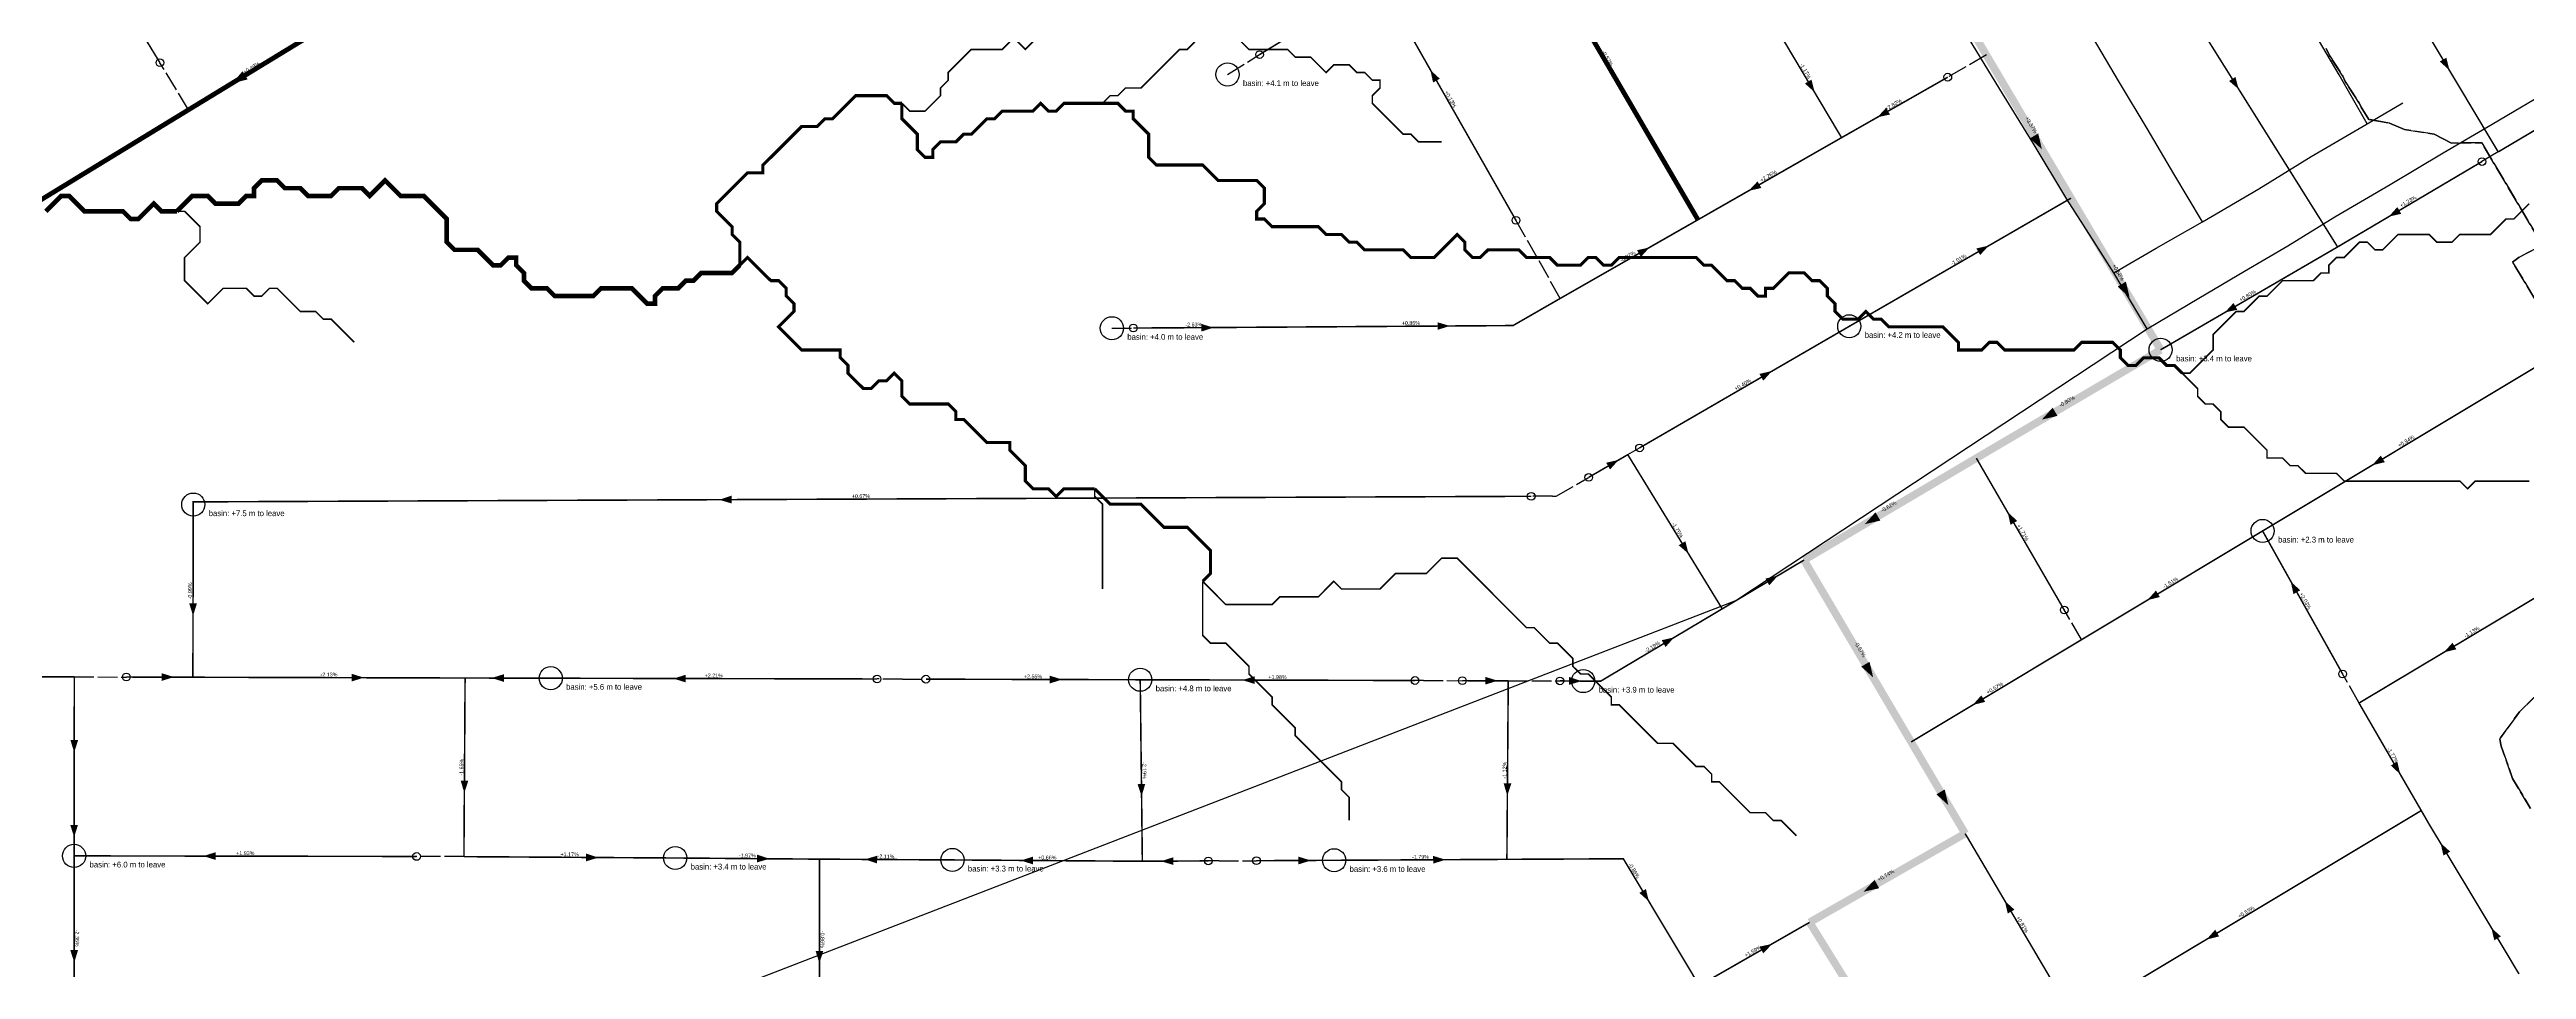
# Model space of a CAD drawing. Header units: metres. Extents: x 442821 to 452274, y 2561971 to 2571293.
# Drawn here: x 444265 to 445550, y 2565735 to 2566212 of the extents above; entities that cross this region are included whole.
import ezdxf
from ezdxf.enums import TextEntityAlignment as Align

# ---------------------------------------------------------------- set-up
doc = ezdxf.new("R2010")
doc.units = ezdxf.units.M
doc.header["$LTSCALE"] = 8
doc.linetypes.add('DASHDOT', pattern=[3.556, 2.54, -0.508, 0, -0.508])
doc.linetypes.add('DASHED', pattern=[1.524, 1.27, -0.254])
for name, color, linetype in [('A_ARROWS', 7, 'Continuous'), ('A_BASINS', 1, 'Continuous'), ('A_BRANCH', 7, 'Continuous'), ('A_BUILT_2006', 252, 'Continuous'), ('A_CATCHMENTS', 7, 'Continuous'), ('A_GRADIENT', 8, 'Continuous'), ('A_HEAD_GAP', 8, 'Continuous'), ('A_HEADS', 8, 'Continuous'), ('A_LATERAL', 7, 'Continuous'), ('A_STREAMS', 5, 'Continuous'), ('A_SUBMAIN', 7, 'Continuous')]:
    doc.layers.add(name, color=color, linetype=linetype)

msp = doc.modelspace()

# ---------------------------------------------------------------- linework, layer by layer
at = {"layer": 'A_ARROWS', "color": 1}
for points in [[(444359.7, 2566194.4), (444365.2, 2566200.7), (444367.8, 2566196.4)], [(444981.3, 2566201.3), (444986.2, 2566196.8), (444982.7, 2566194.8)], [(445400.6, 2566191.3), (445395.6, 2566195.6), (445398.9, 2566197.7)], [(445180.6, 2566189.8), (445175.6, 2566194.3), (445179, 2566196.3)], [(445213.2, 2566176.8), (445217.7, 2566181.7), (445219.7, 2566178.2)], [(445298.5, 2566160.2), (445292.3, 2566165.8), (445296.6, 2566168.4)], [(445146.4, 2566138.6), (445151, 2566143.5), (445153, 2566140.1)], [(445478.4, 2566125.2), (445482.9, 2566130.2), (445484.9, 2566126.7)], [(445095, 2566109.2), (445090.5, 2566104.3), (445088.5, 2566107.8)], [(445271, 2566110.2), (445266.5, 2566105.3), (445264.5, 2566108.7)], [(445344, 2566083.3), (445337.8, 2566088.9), (445342.1, 2566091.5)], [(444868.8, 2566067.6), (444862.5, 2566065.6), (444862.4, 2566069.6)], [(444991.5, 2566068.5), (444985.1, 2566066.5), (444985, 2566070.4)], [(445393.4, 2566075.5), (445397.9, 2566080.4), (445399.9, 2566076.9)], [(445158.5, 2566045.1), (445154, 2566040.1), (445152, 2566043.6)], [(445298.5, 2566019.9), (445304.1, 2566026.1), (445306.6, 2566021.8)], [(445079, 2565999), (445074.5, 2565994), (445072.5, 2565997.5)], [(445469.8, 2565996.2), (445474.3, 2566001.2), (445476.4, 2565997.8)], [(444612.4, 2565978.3), (444618.8, 2565980.4), (444618.8, 2565976.4)], [(445206.6, 2565965.6), (445212.2, 2565971.8), (445214.7, 2565967.5)], [(445280.8, 2565971.9), (445285.7, 2565967.3), (445282.2, 2565965.3)], [(445115.2, 2565950.3), (445110.1, 2565954.7), (445113.6, 2565956.8)], [(445161.6, 2565938.9), (445157.1, 2565933.9), (445155.1, 2565937.4)], [(445353.2, 2565926.2), (445357.7, 2565931.2), (445359.7, 2565927.8)], [(445427.6, 2565935.9), (445432.5, 2565931.3), (445429, 2565929.3)], [(444339.5, 2565918.1), (444337.5, 2565924.5), (444341.5, 2565924.5)], [(445107.8, 2565906.9), (445103.3, 2565901.9), (445101.3, 2565905.4)], [(445507, 2565899.1), (445511.5, 2565904.1), (445513.5, 2565900.7)], [(444329.6, 2565886.3), (444323.2, 2565884.3), (444323.2, 2565888.3)], [(445211, 2565886.1), (445204.8, 2565891.7), (445209.1, 2565894.2)], [(444428.1, 2565886), (444421.7, 2565884), (444421.7, 2565888)], [(444494.4, 2565885.8), (444500.8, 2565887.8), (444500.7, 2565883.8)], [(444588.7, 2565885.5), (444595.1, 2565887.5), (444595.1, 2565883.5)], [(444790.3, 2565885), (444783.9, 2565883), (444783.9, 2565887)], [(444883.8, 2565884.7), (444890.2, 2565886.7), (444890.2, 2565882.7)], [(445016.2, 2565884.4), (445009.8, 2565882.4), (445009.8, 2565886.4)], [(445059.7, 2565884.2), (445053.3, 2565882.3), (445053.3, 2565886.3)], [(445262.6, 2565871.8), (445267.1, 2565876.8), (445269.1, 2565873.4)], [(444277.8, 2565847.2), (444275.9, 2565853.6), (444279.9, 2565853.6)], [(445484.4, 2565835.8), (445479.5, 2565840.4), (445482.9, 2565842.4)], [(444480.2, 2565826.2), (444478.3, 2565832.6), (444482.3, 2565832.6)], [(444831.5, 2565824.4), (444829.4, 2565830.7), (444833.4, 2565830.8)], [(445021.2, 2565824.7), (445019.3, 2565831.2), (445023.3, 2565831.1)], [(445250, 2565819.8), (445243.8, 2565825.4), (445248.1, 2565828)], [(444277.8, 2565803.2), (444275.8, 2565809.6), (444279.8, 2565809.6)], [(445505.3, 2565800.2), (445510.3, 2565795.7), (445506.8, 2565793.7)], [(444344.8, 2565793.4), (444351.2, 2565795.4), (444351.2, 2565791.4)], [(444549.8, 2565792.6), (444543.4, 2565790.7), (444543.4, 2565794.7)], [(444638.5, 2565792), (444632, 2565790.1), (444632.1, 2565794.1)], [(444688, 2565791.7), (444694.4, 2565793.6), (444694.3, 2565789.6)], [(444768.8, 2565791.1), (444775.2, 2565793.1), (444775.2, 2565789.1)], [(444841.6, 2565790.7), (444848, 2565792.8), (444848, 2565788.8)], [(444919.3, 2565791.1), (444912.9, 2565789.1), (444912.9, 2565793.1)], [(444989.2, 2565791.5), (444982.8, 2565789.5), (444982.7, 2565793.5)], [(445094.7, 2565769.8), (445089.7, 2565774.3), (445093.1, 2565776.3)], [(445206, 2565774.9), (445211.7, 2565781.1), (445214.1, 2565776.7)], [(445279.3, 2565770.1), (445284.3, 2565765.6), (445280.8, 2565763.6)], [(445158.6, 2565747.8), (445154, 2565742.9), (445152, 2565746.4)], [(445383.9, 2565750.1), (445388.4, 2565755.2), (445390.4, 2565751.7)], [(445531.6, 2565756.2), (445536.6, 2565751.7), (445533.2, 2565749.7)], [(444277.9, 2565738.2), (444275.8, 2565744.6), (444279.8, 2565744.6)], [(444664.4, 2565737.8), (444662.4, 2565744.2), (444666.4, 2565744.2)]]:
    msp.add_solid(points, dxfattribs=at)
at = {"layer": 'A_ARROWS', "color": 3}
msp.add_solid([(445509.9, 2566201.2), (445504.9, 2566205.7), (445508.3, 2566207.7)], dxfattribs=at)
at = {"layer": 'A_BASINS', "color": 1}
for centre in [(444876.1, 2566199), (444816.1, 2566067.3), (445198.6, 2566068.3), (445360.1, 2566056.1), (444339.6, 2565975.8), (445413, 2565962.1), (444525, 2565885.7), (444830.8, 2565884.9), (445060.6, 2565884.2), (444277.8, 2565793.5), (444589.6, 2565792.4), (444733.4, 2565791.4), (444931.4, 2565791.2)]:
    msp.add_circle(centre, 6, dxfattribs=at)
at = {"layer": 'A_BRANCH', "color": 1, "linetype": 'DASHED', "const_width": 0.8}
for points in [[(445025.7, 2566123.3), (444955.1, 2566247.5)], [(444322.3, 2566205.1), (444296.7, 2566247)], [(445089.8, 2566005.2), (445198.6, 2566068.3)], [(444304.9, 2565886.3), (444339.4, 2565886.2)]]:
    msp.add_lwpolyline(points, dxfattribs=at)
at = {"layer": 'A_BRANCH', "color": 1, "const_width": 0.8}
for points in [[(445249.7, 2566197.6), (445194.6, 2566166.2)], [(445526.8, 2566153.8), (445451.9, 2566109.5)], [(445563.7, 2566052.6), (445413, 2565962.1)], [(445310.1, 2565921.1), (445264.5, 2565999.9)], [(445033.6, 2565980.1), (444339.6, 2565977.2), (444339.6, 2565975.8)], [(445454.5, 2565887.9), (445413, 2565962.1)], [(444694.3, 2565885.3), (444525, 2565885.7)], [(444973.3, 2565884.5), (444830.8, 2565884.9)], [(445048.5, 2565884.3), (445060.6, 2565884.2)], [(444455.4, 2565793.2), (444277.8, 2565793.5)], [(444891.1, 2565791), (444931.4, 2565791.2)]]:
    msp.add_lwpolyline(points, dxfattribs=at)
at = {"layer": 'A_BUILT_2006', "color": 252}
for points in [[(445276.7, 2566191.4), (445256.6, 2566224.3)], [(445338.8, 2566194.9), (445322.5, 2566222.3)], [(445452.7, 2566198.8), (445435.7, 2566227.6)], [(445467.3, 2566173.4), (445452.7, 2566198.8)], [(445293.9, 2566163.4), (445276.7, 2566191.4)], [(445353.1, 2566170.9), (445338.8, 2566194.9)], [(445467.3, 2566173.4), (445485.7, 2566184.2)], [(445532, 2566173.2), (445565.4, 2566192.9)], [(445367, 2566147.4), (445353.1, 2566170.9)], [(445438.2, 2566156.4), (445467.3, 2566173.4)], [(445506.6, 2566158.3), (445532, 2566173.2)], [(445311.5, 2566134.3), (445293.9, 2566163.4)], [(445479.1, 2566141.9), (445506.6, 2566158.3)], [(445381.8, 2566122.6), (445367, 2566147.4)], [(445411.1, 2566139.7), (445438.2, 2566156.4)], [(445324.4, 2566114.1), (445311.5, 2566134.3)], [(445381.8, 2566122.6), (445411.1, 2566139.7)], [(445450.5, 2566125.1), (445479.1, 2566141.9)], [(445357.8, 2566108.9), (445381.8, 2566122.6)], [(445426.1, 2566110.1), (445450.5, 2566125.1)], [(445335.9, 2566096), (445324.4, 2566114.1)], [(445335.9, 2566096), (445357.8, 2566108.9)], [(445403.6, 2566096.9), (445426.1, 2566110.1)], [(445353.1, 2566067), (445335.9, 2566096)], [(445380, 2566082.9), (445403.6, 2566096.9)], [(445353.1, 2566067), (445380, 2566082.9)], [(444422.4, 2563343.7), (444425.8, 2563359.7), (444354.3, 2563402.3), (444079.1, 2562950.6), (443944.5, 2563054.6), (443895.5, 2563534.9), (443894.2, 2564981.6), (443353.4, 2565026.3), (443356.8, 2565236.3), (445139.7, 2565926.1), (445353.1, 2566067)]]:
    msp.add_lwpolyline(points, dxfattribs=at)
at = {"layer": 'A_CATCHMENTS', "color": 1, "linetype": 'DASHED'}
for points in [[(445446, 2566212.4), (445447.7, 2566208.8), (445454.7, 2566198.1), (445455.9, 2566195.4), (445463.3, 2566183.9), (445464.1, 2566182), (445468.1, 2566175.7), (445478.8, 2566173.7), (445486.6, 2566170.4), (445502, 2566168.1), (445511, 2566163.4), (445526.7, 2566163.5), (445558, 2566110.7)], [(445556.4, 2566109.6), (445546.1, 2566104.1), (445542.7, 2566101.6), (445574.2, 2566049.1)], [(445557.5, 2565879.3), (445546.2, 2565868.2), (445536.4, 2565854.7), (445536.1, 2565854.1), (445536.8, 2565850.4), (445542.7, 2565833.6), (445552, 2565818)]]:
    msp.add_lwpolyline(points, dxfattribs=at)
at = {"layer": 'A_CATCHMENTS', "color": 3, "linetype": 'DASHED'}
for points in [[(445558, 2566110.7), (445526.7, 2566163.5), (445511, 2566163.4), (445502, 2566168.1), (445486.6, 2566170.4), (445478.8, 2566173.7), (445468.1, 2566175.7), (445464.1, 2566182), (445463.3, 2566183.9), (445455.9, 2566195.4), (445454.7, 2566198.1), (445447.7, 2566208.8), (445446, 2566212.4)], [(445574.2, 2566049.1), (445542.7, 2566101.6), (445546.1, 2566104.1), (445556.4, 2566109.6)], [(445552, 2565818), (445542.7, 2565833.6), (445542.7, 2565833.6), (445536.8, 2565850.4), (445536.1, 2565854.1), (445536.4, 2565854.7), (445546.2, 2565868.2), (445557.5, 2565879.3)]]:
    msp.add_lwpolyline(points, dxfattribs=at)
at = {"layer": 'A_HEAD_GAP', "color": 8, "linetype": 'DASHED'}
for points in [[(444337.2, 2566180.7), (444322.3, 2566205.1)], [(444876.1, 2566199), (444892.7, 2566209.3)], [(445269.7, 2566209.1), (445249.7, 2566197.6)], [(445535.2, 2566158.8), (445526.8, 2566153.8)], [(445048.7, 2566082.8), (445025.7, 2566123.3)], [(444816.1, 2566067.3), (444827.2, 2566067.4)], [(445083.7, 2566001.7), (445089.8, 2566005.2)], [(445044.7, 2565980.1), (445033.6, 2565980.1)], [(445044.7, 2565980.1), (445046.5, 2565980.1), (445063.4, 2565989.9)], [(445319.1, 2565905.7), (445310.1, 2565921.1)], [(444277.9, 2565886.4), (444304.9, 2565886.3)], [(444707.5, 2565885.2), (444694.3, 2565885.3)], [(444707.5, 2565885.2), (444719.6, 2565885.2)], [(444977.7, 2565884.5), (444973.3, 2565884.5)], [(444977.7, 2565884.5), (444997.9, 2565884.4)], [(445021.7, 2565884.3), (445048.5, 2565884.3)], [(445463, 2565872.8), (445454.5, 2565887.9)], [(444480, 2565793.1), (444455.4, 2565793.2)], [(444871.7, 2565790.9), (444866.1, 2565790.9)], [(444871.7, 2565790.9), (444891.1, 2565791)]]:
    msp.add_lwpolyline(points, dxfattribs=at)
at = {"layer": 'A_HEADS', "color": 1}
for centre in [(444892.7, 2566209.3), (444322.3, 2566205.1), (445249.7, 2566197.6), (445526.8, 2566153.8), (445025.7, 2566123.3), (444827.2, 2566067.4), (445089.8, 2566005.2), (445063.4, 2565989.9), (445033.6, 2565980.1), (445310.1, 2565921.1), (444304.9, 2565886.3), (445454.5, 2565887.9), (444694.3, 2565885.3), (444719.6, 2565885.2), (444973.3, 2565884.5), (444997.9, 2565884.4), (445048.5, 2565884.3), (444455.4, 2565793.2), (444866.1, 2565790.9), (444891.1, 2565791)]:
    msp.add_circle(centre, 2, dxfattribs=at)
at = {"layer": 'A_LATERAL', "color": 1, "const_width": 0.8}
for points in [[(445318.5, 2566322.4), (445451.9, 2566109.5)], [(445194.6, 2566166.2), (445120.1, 2566123.6)], [(445451.9, 2566109.5), (445360.1, 2566056.1)], [(444890, 2566067.8), (445024.2, 2566068.7), (445048.7, 2566082.8)], [(445063.4, 2565989.9), (445083.7, 2566001.7)], [(445319.1, 2565905.7), (445230.7, 2565852.6)], [(444719.6, 2565885.2), (444830.8, 2565884.9)], [(444997.9, 2565884.4), (445021.7, 2565884.3)], [(444277.8, 2565827.7), (444277.8, 2565793.5)], [(445495.3, 2565817), (445315.3, 2565709)], [(445525.5, 2565766.5), (445499.1, 2565810.4), (445495.3, 2565817)], [(445315.3, 2565709), (445258.7, 2565805.1)], [(444480, 2565793.1), (444589.6, 2565792.4)], [(444831.9, 2565790.7), (444733.4, 2565791.4)], [(444866.1, 2565790.9), (444831.9, 2565790.7)], [(445120.8, 2565726.2), (445178, 2565759)]]:
    msp.add_lwpolyline(points, dxfattribs=at)
at = {"layer": 'A_LATERAL', "color": 3, "const_width": 0.8}
msp.add_lwpolyline([(445466.8, 2566273.3), (445535.2, 2566158.8)], dxfattribs=at)
at = {"layer": 'A_LATERAL', "color": 1, "linetype": 'DASHDOT', "const_width": 0.8}
for points in [[(444892.7, 2566209.3), (444955.1, 2566247.5)], [(445154.3, 2566233.9), (445194.6, 2566166.2)], [(445198.6, 2566068.3), (445313.6, 2566134.8)], [(445048.7, 2566082.8), (445120.1, 2566123.6)], [(444827.2, 2566067.4), (444890, 2566067.8)], [(445083.7, 2566001.7), (445132.7, 2565921.7)], [(444339.6, 2565975.8), (444339.4, 2565886.2)], [(445413, 2565962.1), (445319.1, 2565905.7)], [(445132.7, 2565921.7), (445175.1, 2565947)], [(445581.6, 2565943.7), (445463, 2565872.8)], [(445060.6, 2565884.2), (445069.7, 2565884.2), (445132.7, 2565921.7)], [(444189.8, 2565886.4), (444277.9, 2565886.4)], [(444277.9, 2565886.4), (444277.8, 2565827.7)], [(444339.4, 2565886.2), (444480.6, 2565885.8)], [(444480.6, 2565885.8), (444480, 2565793.1)], [(444525, 2565885.7), (444480.6, 2565885.8)], [(444830.8, 2565884.9), (444831.9, 2565790.7)], [(445021.7, 2565884.3), (445021, 2565791.7)], [(445463, 2565872.8), (445495.3, 2565817)], [(444277.8, 2565793.5), (444277.9, 2565708.1)], [(444589.6, 2565792.4), (444664.4, 2565791.8)], [(444733.4, 2565791.4), (444664.4, 2565791.8)], [(444664.4, 2565791.8), (444664.4, 2565708.5)], [(444931.4, 2565791.2), (445021, 2565791.7)], [(445021, 2565791.7), (445081.4, 2565792), (445120.8, 2565726.2)], [(445546, 2565732.2), (445525.5, 2565766.5)]]:
    msp.add_lwpolyline(points, dxfattribs=at)
at = {"layer": 'A_LATERAL', "color": 3, "linetype": 'DASHDOT', "const_width": 0.8}
msp.add_lwpolyline([(445535.2, 2566158.8), (445612.3, 2566204.5)], dxfattribs=at)
at = {"layer": 'A_STREAMS', "color": 5}
for points, const_width in [([(444763.2, 2566216), (444759.2, 2566212), (444755.2, 2566212), (444751.2, 2566212), (444747.2, 2566212), (444743.2, 2566212), (444739.2, 2566208), (444735.2, 2566204), (444731.2, 2566200), (444731.2, 2566196), (444727.2, 2566192), (444727.2, 2566188), (444723.2, 2566184), (444719.2, 2566180), (444715.2, 2566180), (444711.2, 2566180), (444707.2, 2566184)], 0.8), ([(444775.2, 2566216), (444771.2, 2566212), (444767.2, 2566216)], 0.8), ([(444859.2, 2566216), (444855.2, 2566212), (444851.2, 2566212), (444847.2, 2566208), (444843.2, 2566204), (444839.2, 2566200), (444835.2, 2566196), (444831.2, 2566192), (444827.2, 2566192), (444823.2, 2566192), (444819.2, 2566188), (444815.2, 2566188), (444811.2, 2566184)], 0.8), ([(444987.2, 2566164), (444983.2, 2566164), (444979.2, 2566164), (444975.2, 2566164), (444971.2, 2566168), (444967.2, 2566168), (444963.2, 2566172), (444959.2, 2566176), (444955.2, 2566180), (444951.2, 2566184), (444951.2, 2566188), (444955.2, 2566192), (444955.2, 2566196), (444951.2, 2566196), (444947.2, 2566200), (444943.2, 2566200), (444939.2, 2566204), (444935.2, 2566204), (444931.2, 2566204), (444927.2, 2566200), (444923.2, 2566204), (444919.2, 2566208), (444915.2, 2566208), (444911.2, 2566208), (444907.2, 2566212), (444903.2, 2566212), (444899.2, 2566212), (444895.2, 2566212), (444891.2, 2566212), (444887.2, 2566212), (444883.2, 2566216)], 0.8), ([(444707.2, 2566184), (444703.2, 2566184), (444699.2, 2566188), (444695.2, 2566188), (444691.2, 2566188), (444687.2, 2566188), (444683.2, 2566188), (444679.2, 2566184), (444675.2, 2566180), (444671.2, 2566176), (444667.2, 2566176), (444663.2, 2566172), (444659.2, 2566172), (444655.2, 2566172), (444651.2, 2566168), (444647.2, 2566164), (444643.2, 2566160), (444639.2, 2566156), (444635.1, 2566152), (444635.1, 2566148), (444631.1, 2566148), (444627.1, 2566148), (444623.1, 2566144), (444619.1, 2566140), (444615.1, 2566136), (444611.1, 2566132), (444611.1, 2566128), (444615.1, 2566124), (444619.1, 2566120), (444619.1, 2566116), (444623.1, 2566112), (444623.1, 2566108), (444623.1, 2566104), (444623.1, 2566100)], 1.6), ([(444811.2, 2566184), (444807.2, 2566184), (444803.2, 2566184), (444799.2, 2566184), (444795.2, 2566184), (444791.2, 2566184), (444787.2, 2566180), (444783.2, 2566180), (444779.2, 2566184), (444775.2, 2566180), (444771.2, 2566180), (444767.2, 2566180), (444763.2, 2566180), (444759.2, 2566180), (444755.2, 2566176), (444751.2, 2566176), (444747.2, 2566172), (444743.2, 2566168), (444739.2, 2566168), (444735.2, 2566164), (444731.2, 2566164), (444727.2, 2566164), (444723.2, 2566160), (444723.2, 2566156), (444719.2, 2566156), (444715.2, 2566160), (444715.2, 2566164), (444715.2, 2566168), (444711.2, 2566172), (444707.2, 2566176), (444707.2, 2566180), (444707.2, 2566184)], 1.6), ([(445371.3, 2566044), (445367.3, 2566048), (445363.2, 2566048), (445359.2, 2566052), (445355.2, 2566052), (445351.2, 2566052), (445347.2, 2566048), (445343.2, 2566048), (445339.2, 2566052), (445339.2, 2566056), (445335.2, 2566060), (445331.2, 2566060), (445327.2, 2566060), (445323.2, 2566060), (445319.2, 2566060), (445315.2, 2566056), (445311.2, 2566056), (445307.2, 2566056), (445303.2, 2566056), (445299.2, 2566056), (445295.2, 2566056), (445291.2, 2566056), (445287.2, 2566056), (445283.2, 2566056), (445279.2, 2566056), (445275.2, 2566060), (445271.2, 2566060), (445267.2, 2566056), (445263.2, 2566056), (445259.2, 2566056), (445255.2, 2566056), (445255.2, 2566060), (445251.2, 2566064), (445247.2, 2566068), (445243.2, 2566068), (445239.2, 2566068), (445235.2, 2566068), (445231.2, 2566068), (445227.2, 2566068), (445223.2, 2566068), (445219.2, 2566068), (445215.2, 2566072), (445211.2, 2566072), (445207.2, 2566076), (445203.2, 2566072), (445199.2, 2566072), (445195.2, 2566072), (445191.2, 2566076), (445191.2, 2566080), (445187.2, 2566084), (445187.2, 2566088), (445183.2, 2566092), (445179.2, 2566092), (445175.2, 2566096), (445171.2, 2566096), (445167.2, 2566096), (445163.2, 2566092), (445159.2, 2566088), (445155.2, 2566088), (445155.2, 2566084), (445151.2, 2566084), (445147.2, 2566088), (445143.2, 2566088), (445139.2, 2566092), (445135.2, 2566092), (445131.2, 2566096), (445127.2, 2566100), (445123.2, 2566100), (445119.2, 2566104), (445115.2, 2566104), (445111.2, 2566104), (445107.2, 2566104), (445103.2, 2566104), (445099.2, 2566104), (445095.2, 2566104), (445091.2, 2566104), (445087.2, 2566104), (445083.2, 2566104), (445079.2, 2566104), (445075.2, 2566100), (445071.2, 2566100), (445067.2, 2566104), (445063.2, 2566104), (445059.2, 2566100), (445055.2, 2566100), (445051.2, 2566100), (445047.2, 2566100), (445043.2, 2566104), (445039.2, 2566104), (445035.2, 2566104), (445031.2, 2566104), (445027.2, 2566108), (445023.2, 2566108), (445019.2, 2566108), (445015.2, 2566108), (445011.2, 2566108), (445007.2, 2566104), (445003.2, 2566104), (444999.2, 2566108), (444999.2, 2566112), (444995.2, 2566116), (444991.2, 2566112), (444987.2, 2566108), (444983.2, 2566104), (444979.2, 2566104), (444975.2, 2566104), (444971.2, 2566104), (444967.2, 2566108), (444963.2, 2566108), (444959.2, 2566108), (444955.2, 2566108), (444951.2, 2566108), (444947.2, 2566108), (444943.2, 2566112), (444939.2, 2566112), (444935.2, 2566116), (444931.2, 2566116), (444927.2, 2566116), (444923.2, 2566120), (444919.2, 2566120), (444915.2, 2566120), (444911.2, 2566120), (444907.2, 2566120), (444903.2, 2566120), (444899.2, 2566120), (444895.2, 2566124), (444891.2, 2566124), (444891.2, 2566128), (444895.2, 2566132), (444895.2, 2566136), (444895.2, 2566140), (444891.2, 2566144), (444887.2, 2566144), (444883.2, 2566144), (444879.2, 2566144), (444875.2, 2566144), (444871.2, 2566144), (444867.2, 2566148), (444863.2, 2566152), (444859.2, 2566152), (444855.2, 2566152), (444851.2, 2566152), (444847.2, 2566152), (444843.2, 2566152), (444839.2, 2566152), (444835.2, 2566156), (444835.2, 2566160), (444835.2, 2566164), (444835.2, 2566168), (444831.2, 2566172), (444827.2, 2566176), (444827.2, 2566180), (444823.2, 2566180), (444819.2, 2566184), (444815.2, 2566184), (444811.2, 2566184)], 1.6), ([(444623.1, 2566100), (444619.1, 2566096), (444615.1, 2566096), (444611.1, 2566096), (444607.1, 2566096), (444603.1, 2566096), (444599.1, 2566092), (444595.1, 2566092), (444591.1, 2566088), (444587.1, 2566088), (444583.1, 2566088), (444579.1, 2566084), (444579.1, 2566080), (444575.1, 2566080), (444571.1, 2566084), (444567.1, 2566088), (444563.1, 2566088), (444559.1, 2566088), (444555.1, 2566088), (444551.1, 2566088), (444547.1, 2566084), (444543.1, 2566084), (444539.1, 2566084), (444535.1, 2566084), (444531.1, 2566084), (444527.1, 2566084), (444523.1, 2566088), (444519.1, 2566088), (444515.1, 2566088), (444511.1, 2566092), (444511.1, 2566096), (444507.1, 2566100), (444507.1, 2566104), (444503.1, 2566104), (444499.1, 2566100), (444495.1, 2566100), (444491.1, 2566104), (444487.1, 2566108), (444483.1, 2566108), (444479.1, 2566108), (444475.1, 2566108), (444471.1, 2566112), (444471.1, 2566116), (444471.1, 2566120), (444471.1, 2566124), (444467.1, 2566128), (444463.1, 2566132), (444459.1, 2566136), (444455.1, 2566136), (444451.1, 2566136), (444447.1, 2566136), (444443.1, 2566140), (444439.1, 2566144), (444435.1, 2566140), (444431.1, 2566136), (444427.1, 2566140), (444423.1, 2566140), (444419.1, 2566140), (444415.1, 2566140), (444411.1, 2566136), (444407.1, 2566136), (444403.1, 2566136), (444399.1, 2566136), (444395.1, 2566140), (444391.1, 2566140), (444387.1, 2566140), (444383.1, 2566144), (444379.1, 2566144), (444375.1, 2566144), (444371.1, 2566140), (444371.1, 2566136), (444367.1, 2566136), (444363.1, 2566132), (444359.1, 2566132), (444355.1, 2566132), (444351.1, 2566132), (444347.1, 2566136), (444343.1, 2566136), (444339.1, 2566136), (444335.1, 2566132), (444331.1, 2566128)], 2.4), ([(444331.1, 2566128), (444327.1, 2566128), (444323.1, 2566128), (444319.1, 2566132), (444315.1, 2566128), (444311.1, 2566124), (444307.1, 2566124), (444303.1, 2566128), (444299.1, 2566128), (444295.1, 2566128), (444291.1, 2566128), (444287.1, 2566128), (444283.1, 2566128), (444279.1, 2566132), (444275.1, 2566136), (444271.1, 2566136), (444267.1, 2566132), (444263.1, 2566128)], 2.4), ([(445551.3, 2566132), (445547.3, 2566128), (445543.3, 2566124), (445539.3, 2566124), (445535.3, 2566120), (445531.3, 2566116), (445527.3, 2566116), (445523.3, 2566116), (445519.3, 2566116), (445515.3, 2566116), (445511.3, 2566112), (445507.3, 2566112), (445503.3, 2566112), (445499.3, 2566116), (445495.3, 2566116), (445491.3, 2566116), (445487.3, 2566116), (445483.3, 2566116), (445479.3, 2566112), (445475.3, 2566108), (445471.3, 2566108), (445467.3, 2566112), (445463.3, 2566112), (445459.3, 2566108), (445455.3, 2566104), (445451.3, 2566104), (445447.3, 2566100), (445447.3, 2566096), (445443.3, 2566096), (445439.3, 2566092), (445435.3, 2566092), (445431.3, 2566092), (445427.3, 2566092), (445423.3, 2566092), (445419.3, 2566088), (445415.3, 2566084), (445411.3, 2566084), (445407.3, 2566080), (445403.3, 2566076), (445399.3, 2566076), (445395.3, 2566072), (445391.3, 2566068), (445387.3, 2566064), (445387.3, 2566060), (445387.3, 2566056), (445383.3, 2566052), (445379.3, 2566048), (445375.3, 2566044), (445371.3, 2566044)], 0.8), ([(444423.1, 2566060), (444419.1, 2566064), (444415.1, 2566068), (444411.1, 2566072), (444407.1, 2566072), (444403.1, 2566076), (444399.1, 2566076), (444395.1, 2566076), (444391.1, 2566080), (444387.1, 2566084), (444383.1, 2566088), (444379.1, 2566088), (444375.1, 2566084), (444371.1, 2566084), (444367.1, 2566088), (444363.1, 2566088), (444359.1, 2566088), (444355.1, 2566088), (444351.1, 2566084), (444347.1, 2566080), (444343.1, 2566084), (444339.1, 2566088), (444335.1, 2566092), (444335.1, 2566096), (444335.1, 2566100), (444335.1, 2566104), (444339.1, 2566108), (444343.1, 2566112), (444343.1, 2566116), (444343.1, 2566120), (444339.1, 2566124), (444335.1, 2566128), (444331.1, 2566128)], 0.8), ([(444807.2, 2565984), (444803.2, 2565984), (444799.2, 2565984), (444795.2, 2565984), (444791.2, 2565984), (444787.2, 2565980), (444783.2, 2565984), (444779.2, 2565984), (444775.2, 2565984), (444771.2, 2565988), (444771.2, 2565992), (444771.2, 2565996), (444767.2, 2566000), (444763.2, 2566004), (444763.2, 2566008), (444759.2, 2566008), (444755.2, 2566008), (444751.2, 2566008), (444747.2, 2566012), (444743.2, 2566016), (444739.2, 2566020), (444735.2, 2566020), (444735.2, 2566024), (444731.2, 2566028), (444727.2, 2566028), (444723.2, 2566028), (444719.2, 2566028), (444715.2, 2566028), (444711.2, 2566028), (444707.2, 2566032), (444707.2, 2566036), (444707.2, 2566040), (444703.2, 2566044), (444699.2, 2566040), (444695.2, 2566040), (444691.2, 2566036), (444687.2, 2566036), (444683.2, 2566040), (444679.2, 2566044), (444679.2, 2566048), (444675.2, 2566052), (444675.2, 2566056), (444671.2, 2566056), (444667.2, 2566056), (444663.2, 2566056), (444659.2, 2566056), (444655.2, 2566056), (444651.2, 2566060), (444647.2, 2566064), (444643.2, 2566068), (444647.2, 2566072), (444651.2, 2566076), (444651.2, 2566080), (444647.2, 2566084), (444647.2, 2566088), (444643.2, 2566092), (444639.2, 2566092), (444635.1, 2566096), (444631.1, 2566100), (444627.1, 2566104), (444623.1, 2566100)], 1.6), ([(445551.3, 2565988), (445547.3, 2565988), (445543.3, 2565988), (445539.3, 2565988), (445535.3, 2565988), (445531.3, 2565988), (445527.3, 2565988), (445523.3, 2565988), (445519.3, 2565984), (445515.3, 2565988), (445511.3, 2565988), (445507.3, 2565988), (445503.3, 2565988), (445499.3, 2565988), (445495.3, 2565988), (445491.3, 2565988), (445487.3, 2565988), (445483.3, 2565988), (445479.3, 2565988), (445475.3, 2565988), (445471.3, 2565988), (445467.3, 2565988), (445463.3, 2565988), (445459.3, 2565988), (445455.3, 2565988), (445451.3, 2565992), (445447.3, 2565992), (445443.3, 2565992), (445439.3, 2565992), (445435.3, 2565992), (445431.3, 2565996), (445427.3, 2565996), (445423.3, 2566000), (445419.3, 2566000), (445415.3, 2566000), (445415.3, 2566004), (445411.3, 2566008), (445407.3, 2566012), (445403.3, 2566016), (445399.3, 2566016), (445395.3, 2566016), (445391.3, 2566020), (445391.3, 2566024), (445387.3, 2566028), (445383.3, 2566028), (445379.3, 2566032), (445379.3, 2566036), (445375.3, 2566040), (445371.3, 2566044)], 0.8), ([(444863.2, 2565936), (444867.2, 2565940), (444867.2, 2565944), (444867.2, 2565948), (444867.2, 2565952), (444863.2, 2565956), (444859.2, 2565960), (444855.2, 2565964), (444851.2, 2565964), (444847.2, 2565964), (444843.2, 2565964), (444839.2, 2565968), (444835.2, 2565972), (444831.2, 2565976), (444827.2, 2565976), (444823.2, 2565976), (444819.2, 2565976), (444815.2, 2565976), (444811.2, 2565980), (444807.2, 2565984)], 1.6), ([(444811.2, 2565932), (444811.2, 2565936), (444811.2, 2565940), (444811.2, 2565944), (444811.2, 2565948), (444811.2, 2565952), (444811.2, 2565956), (444811.2, 2565960), (444811.2, 2565964), (444811.2, 2565968), (444811.2, 2565972), (444811.2, 2565976), (444807.2, 2565980), (444807.2, 2565984)], 0.8), ([(445171.2, 2565803.9), (445167.2, 2565807.9), (445163.2, 2565811.9), (445159.2, 2565811.9), (445155.2, 2565815.9), (445151.2, 2565815.9), (445147.2, 2565815.9), (445143.2, 2565819.9), (445139.2, 2565823.9), (445135.2, 2565827.9), (445131.2, 2565831.9), (445127.2, 2565831.9), (445127.2, 2565835.9), (445123.2, 2565839.9), (445119.2, 2565839.9), (445115.2, 2565843.9), (445111.2, 2565847.9), (445107.2, 2565851.9), (445103.2, 2565851.9), (445099.2, 2565851.9), (445095.2, 2565855.9), (445091.2, 2565859.9), (445087.2, 2565863.9), (445083.2, 2565867.9), (445079.2, 2565871.9), (445075.2, 2565871.9), (445075.2, 2565875.9), (445071.2, 2565879.9), (445067.2, 2565883.9), (445063.2, 2565887.9), (445059.2, 2565887.9), (445055.2, 2565891.9), (445055.2, 2565895.9), (445051.2, 2565899.9), (445047.2, 2565903.9), (445043.2, 2565903.9), (445039.2, 2565907.9), (445035.2, 2565911.9), (445031.2, 2565911.9), (445027.2, 2565915.9), (445023.2, 2565919.9), (445019.2, 2565923.9), (445015.2, 2565927.9), (445011.2, 2565932), (445007.2, 2565936), (445003.2, 2565940), (444999.2, 2565944), (444995.2, 2565948), (444991.2, 2565948), (444987.2, 2565948), (444983.2, 2565944), (444979.2, 2565940), (444975.2, 2565940), (444971.2, 2565940), (444967.2, 2565940), (444963.2, 2565940), (444959.2, 2565936), (444955.2, 2565932), (444951.2, 2565932), (444947.2, 2565932), (444943.2, 2565932), (444939.2, 2565932), (444935.2, 2565932), (444931.2, 2565936), (444927.2, 2565932), (444923.2, 2565927.9), (444919.2, 2565927.9), (444915.2, 2565927.9), (444911.2, 2565927.9), (444907.2, 2565927.9), (444903.2, 2565927.9), (444899.2, 2565923.9), (444895.2, 2565923.9), (444891.2, 2565923.9), (444887.2, 2565923.9), (444883.2, 2565923.9), (444879.2, 2565923.9), (444875.2, 2565923.9), (444871.2, 2565927.9), (444867.2, 2565932), (444863.2, 2565936)], 0.8), ([(444939.2, 2565811.9), (444939.2, 2565815.9), (444939.2, 2565819.9), (444939.2, 2565823.9), (444935.2, 2565827.9), (444935.2, 2565831.9), (444931.2, 2565835.9), (444927.2, 2565839.9), (444923.2, 2565843.9), (444919.2, 2565847.9), (444915.2, 2565851.9), (444911.2, 2565855.9), (444911.2, 2565859.9), (444907.2, 2565863.9), (444903.2, 2565867.9), (444899.2, 2565871.9), (444899.2, 2565875.9), (444895.2, 2565879.9), (444891.2, 2565883.9), (444887.2, 2565887.9), (444887.2, 2565891.9), (444883.2, 2565895.9), (444879.2, 2565899.9), (444875.2, 2565903.9), (444871.2, 2565903.9), (444867.2, 2565903.9), (444863.2, 2565907.9), (444863.2, 2565911.9), (444863.2, 2565915.9), (444863.2, 2565919.9), (444863.2, 2565923.9), (444863.2, 2565927.9), (444863.2, 2565932), (444863.2, 2565936)], 0.8)]:
    msp.add_lwpolyline(points, dxfattribs=dict(at, const_width=const_width))
at = {"layer": 'A_SUBMAIN', "color": 1, "linetype": 'DASHDOT', "const_width": 2.5}
msp.add_lwpolyline([(445120.1, 2566123.6), (445023.4, 2566289.5)], dxfattribs=at)
at = {"layer": 'A_SUBMAIN', "color": 1, "linetype": 'DASHED', "const_width": 2.5}
for points in [[(444404.1, 2566221.5), (444337.2, 2566180.7)], [(444337.2, 2566180.7), (444163.4, 2566074.6), (443412.6, 2566074.6), (443412.6, 2566162.6)]]:
    msp.add_lwpolyline(points, dxfattribs=at)
at = {"layer": 'A_TRUNK', "color": 1, "linetype": 'DASHDOT', "const_width": 4}
for points in [[(445219, 2566294.7), (445269.7, 2566209.1)], [(445360.1, 2566056.1), (445264.5, 2565999.9)], [(445264.5, 2565999.9), (445175.1, 2565947)], [(445175.1, 2565947), (445230.7, 2565852.6)], [(445230.7, 2565852.6), (445258.7, 2565805.1)], [(445178, 2565759), (445223.5, 2565685.6)]]:
    msp.add_lwpolyline(points, dxfattribs=at)
at = {"layer": 'A_TRUNK', "color": 1, "const_width": 4}
for points in [[(445269.7, 2566209.1), (445313.6, 2566134.8)], [(445313.6, 2566134.8), (445360.1, 2566056.1)], [(445258.7, 2565805.1), (445178, 2565759)]]:
    msp.add_lwpolyline(points, dxfattribs=at)

# ---------------------------------------------------------------- texts
at = {"layer": 'A_BASINS', "color": 1}
for s, p in [('basin: +4.1 m to leave', (444884.1, 2566193)), ('basin: +4.0 m to leave', (444824.1, 2566061.3)), ('basin: +4.2 m to leave', (445206.6, 2566062.3)), ('basin: +3.4 m to leave', (445368.1, 2566050.1)), ('basin: +7.5 m to leave', (444347.6, 2565969.8)), ('basin: +2.3 m to leave', (445421, 2565956.1)), ('basin: +5.6 m to leave', (444533, 2565879.7)), ('basin: +4.8 m to leave', (444838.8, 2565878.9)), ('basin: +3.9 m to leave', (445068.6, 2565878.2)), ('basin: +6.0 m to leave', (444285.8, 2565787.5)), ('basin: +3.4 m to leave', (444597.6, 2565786.4)), ('basin: +3.3 m to leave', (444741.4, 2565785.4)), ('basin: +3.6 m to leave', (444939.4, 2565785.2))]:
    msp.add_text(s, height=3, dxfattribs=at).set_placement(p)
at = {"layer": 'A_GRADIENT', "color": 1}
for s, rotation, p in [('-0.57%', 300.2088, (445071.8, 2566206.5)), ('+0.49%', 31.4113, (444370.6, 2566201.1)), ('-1.17%', -59.2133, (445174.5, 2566200)), ('+0.13%', 299.6205, (444990.4, 2566185.4)), ('+2.82%', 29.759, (445222.2, 2566181.9)), ('+3.37%', -59.3997, (445291.6, 2566172)), ('+2.26%', 29.759, (445157.4, 2566144.9)), ('+1.23%', 30.6463, (445489.3, 2566131.7)), ('-0.37%', 29.759, (445084.4, 2566103.2)), ('-1.01%', 30.0798, (445256.1, 2566101.5)), ('+0.58%', -59.3997, (445336.8, 2566095.5)), ('+0.80%', 30.1551, (445406, 2566082.8)), ('-2.63%', 0.3958, (444858.6, 2566067.6)), ('+0.86%', 0.3958, (444971.2, 2566068.4)), ('+0.40%', 30.0798, (445144.2, 2566036.7)), ('-0.80%', 30.4631, (445312.3, 2566028)), ('+0.94%', 30.9822, (445488.3, 2566007.3)), ('+0.67%', 0.2372, (444685.9, 2565978.6)), ('-1.75%', -58.4666, (445108.2, 2565961.7)), ('-0.62%', 30.6391, (445219.8, 2565973.4)), ('+1.71%', 300.0497, (445287.3, 2565960.5)), ('-0.99%', 89.8634, (444339.5, 2565931)), ('-1.51%', 30.9822, (445366, 2565933.9)), ('+2.03%', 299.248, (445433.8, 2565925)), ('-2.19%', 30.7605, (445097.3, 2565900.6)), ('-0.57%', -59.4895, (445202.9, 2565899.8)), ('-1.13%', 30.8988, (445522.3, 2565908.3)), ('-2.13%', -0.1588, (444410, 2565886)), ('+2.21%', 359.8412, (444609.6, 2565885.5)), ('+2.55%', -0.1588, (444775.2, 2565885)), ('+1.98%', 359.8412, (444902, 2565884.7)), ('+0.57%', 30.9822, (445274.9, 2565879.2)), ('-1.65%', 89.6333, (444480.3, 2565839.5)), ('-2.19%', -89.3007, (444831.4, 2565837.8)), ('-1.12%', 89.5264, (445021.4, 2565838)), ('-1.77%', -59.9037, (445479.2, 2565844.9)), ('+1.93%', 359.8905, (444366.6, 2565793.3)), ('+1.17%', -0.3947, (444534.8, 2565792.7)), ('-1.97%', -0.3947, (444627, 2565792.1)), ('-2.11%', 359.6053, (444698.9, 2565791.6)), ('+0.66%', 359.6053, (444782.6, 2565791)), ('-1.79%', 0.2927, (444976.2, 2565791.4)), ('-0.86%', -59.1264, (445085.6, 2565785)), ('+0.74%', 29.7777, (445218.4, 2565782)), ('+0.81%', 300.5105, (445287, 2565757.1)), ('+0.53%', 30.9577, (445405.3, 2565763)), ('-2.36%', -89.9019, (444277.8, 2565750.8)), ('-0.86%', -89.996, (444664.4, 2565750.2)), ('+1.59%', 29.7777, (445149.4, 2565742.6))]:
    msp.add_text(s, height=2, rotation=rotation, dxfattribs=at).set_placement(p, align=Align.BOTTOM_CENTER)

doc.saveas('drawing.dxf')
